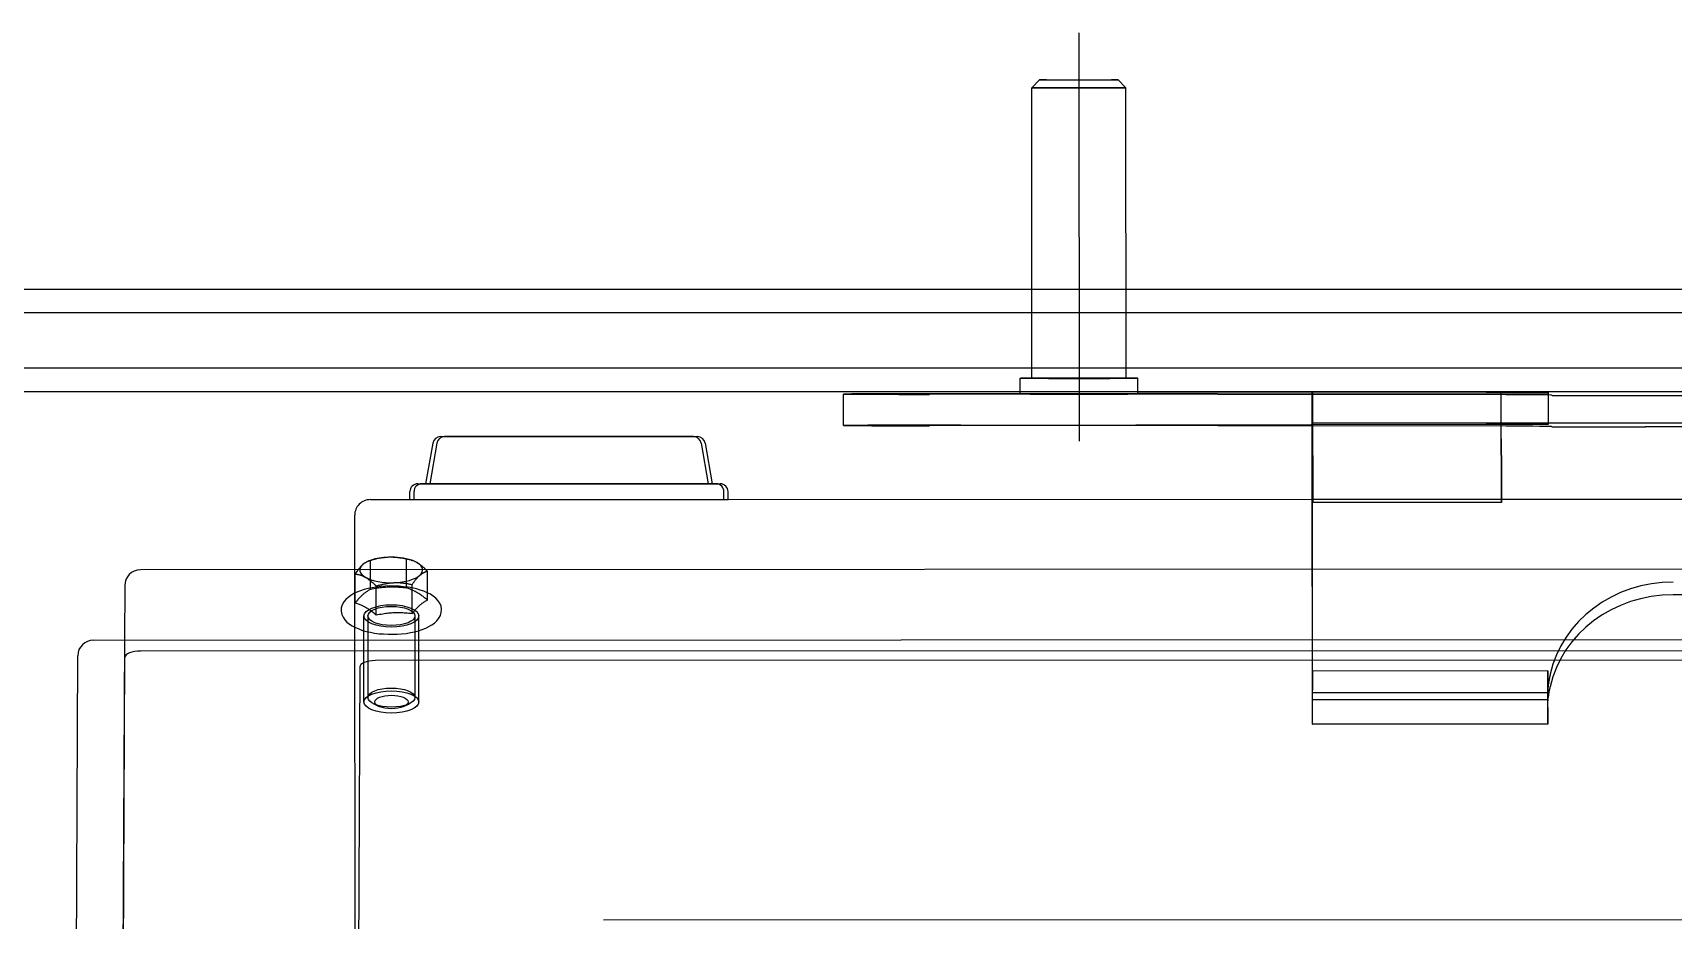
# Model space of a CAD drawing. Header units: millimetres. Extents: x 0 to 461941, y -159644 to 4828.
# Drawn here: x 230097.3 to 230201.8, y -149146.2 to -149089.7 of the extents above; entities that cross this region are included whole.
import ezdxf

# ---------------------------------------------------------------- set-up
doc = ezdxf.new("R2010")
doc.units = ezdxf.units.MM
doc.layers.add('AM_BOR', color=4, linetype='Continuous')
doc.layers.add('Xref Conv Decant Product Tote$0$EquipOther', color=90, linetype='Continuous')

# ---------------------------------------------------------------- blocks, each defined once
blk = doc.blocks.new('Xref Conv Decant Product Tote$0$Garvens ICS469-40 elev')
at = {"layer": 'Xref Conv Decant Product Tote$0$EquipOther', "ltscale": 0.5}
for p, q in [((596.96, 958.67), (596.62, 881.81)), ((593.96, 956.75), (593.62, 881.91)), ((593.65, 880.81), (593.97, 952.18)), ((578.66, 882.52), (578.9, 935.4)), ((578.9, 935.4), (578.98, 876.33)), ((342.12, 898.57), (563.12, 898.65)), ((342.12, 898.57), (563.12, 898.65)), ((575.82, 885.02), (575.48, 884.86)), ((577.45, 885.03), (577.79, 884.86)), ((574.89, 884.75), (574.89, 879.26)), ((575.14, 879.27), (575.14, 884.47)), ((578.14, 879.27), (578.14, 884.47)), ((578.39, 884.75), (578.39, 879.27)), ((327.66, 882.02), (577.66, 882.11)), ((592.62, 881.5), (312.62, 881.39)), ((595.62, 880.81), (309.62, 880.7)), ((574.06, 879.84), (573.89, 879.72)), ((574.25, 879.95), (574.06, 879.84)), ((574.45, 880.05), (574.25, 879.95)), ((574.68, 880.14), (574.45, 880.05)), ((574.91, 880.21), (574.68, 880.14)), ((575.17, 880.28), (574.91, 880.21)), ((575.43, 880.33), (575.17, 880.28)), ((575.7, 880.38), (575.43, 880.33)), ((575.99, 880.41), (575.7, 880.38)), ((576.27, 880.43), (575.99, 880.41)), ((576.56, 880.44), (576.27, 880.43)), ((576.85, 880.44), (576.56, 880.44)), ((577.14, 880.42), (576.85, 880.44)), ((577.43, 880.4), (577.14, 880.42)), ((577.71, 880.36), (577.43, 880.4)), ((577.98, 880.31), (577.71, 880.36)), ((578.23, 880.26), (577.98, 880.31)), ((578.48, 880.19), (578.23, 880.26)), ((578.71, 880.1), (578.48, 880.19)), ((578.93, 880.01), (578.71, 880.1)), ((579.13, 879.91), (578.93, 880.01)), ((579.31, 879.79), (579.13, 879.91)), ((579.47, 879.67), (579.31, 879.79)), ((593.63, 877.34), (593.65, 880.81)), ((573.46, 879.05), (573.45, 878.84)), ((573.45, 878.84), (573.48, 878.64)), ((573.52, 879.24), (573.46, 879.05)), ((573.61, 879.42), (573.52, 879.24)), ((573.74, 879.58), (573.61, 879.42)), ((573.89, 879.72), (573.74, 879.58)), ((575.02, 878.77), (574.98, 878.73)), ((575.06, 878.81), (575.02, 878.77)), ((575.1, 878.86), (575.06, 878.81)), ((575.14, 878.9), (575.1, 878.86)), ((575.18, 878.95), (575.14, 878.9)), ((575.22, 879), (575.18, 878.95)), ((575.26, 879.06), (575.22, 879)), ((575.31, 879.11), (575.26, 879.06)), ((575.42, 879.1), (575.31, 879.11)), ((575.31, 879.11), (575.31, 877.27)), ((575.52, 879.09), (575.42, 879.1)), ((575.63, 879.08), (575.52, 879.09)), ((575.72, 879.07), (575.63, 879.08)), ((575.82, 879.07), (575.72, 879.07)), ((575.92, 879.06), (575.82, 879.07)), ((576.01, 879.06), (575.92, 879.06)), ((576.1, 879.05), (576.01, 879.06)), ((576.19, 879.05), (576.1, 879.05)), ((576.28, 879.05), (576.19, 879.05)), ((576.37, 879.05), (576.28, 879.05)), ((576.46, 879.06), (576.37, 879.05)), ((576.55, 879.06), (576.46, 879.06)), ((576.64, 879.07), (576.55, 879.06)), ((576.73, 879.07), (576.64, 879.07)), ((576.82, 879.08), (576.73, 879.07)), ((576.91, 879.09), (576.82, 879.08)), ((577, 879.1), (576.91, 879.09)), ((577.1, 879.11), (577, 879.1)), ((577.19, 879.13), (577.1, 879.11)), ((577.29, 879.15), (577.19, 879.13)), ((577.4, 879.16), (577.29, 879.15)), ((577.5, 879.18), (577.4, 879.16)), ((577.61, 879.2), (577.5, 879.18)), ((577.67, 879.15), (577.61, 879.2)), ((577.61, 879.2), (577.61, 877.36)), ((577.73, 879.1), (577.67, 879.15)), ((577.79, 879.05), (577.73, 879.1)), ((577.85, 879.01), (577.79, 879.05)), ((577.91, 878.96), (577.85, 879.01)), ((577.96, 878.92), (577.91, 878.96)), ((578.02, 878.89), (577.96, 878.92)), ((578.07, 878.85), (578.02, 878.89)), ((578.12, 878.81), (578.07, 878.85)), ((578.17, 878.78), (578.12, 878.81)), ((578.23, 878.75), (578.17, 878.78)), ((578.28, 878.72), (578.23, 878.75)), ((579.61, 879.52), (579.47, 879.67)), ((579.72, 879.35), (579.61, 879.52)), ((579.8, 879.17), (579.72, 879.35)), ((579.77, 878.56), (579.83, 878.76)), ((579.84, 878.96), (579.8, 879.17)), ((579.83, 878.76), (579.84, 878.96)), ((573.48, 878.64), (573.56, 878.45)), ((573.56, 878.45), (573.68, 878.29)), ((573.68, 878.29), (573.82, 878.14)), ((573.82, 878.14), (573.98, 878.01)), ((573.98, 878.01), (574.16, 877.89)), ((574.16, 877.89), (574.36, 877.79)), ((574.39, 878.28), (574.35, 878.26)), ((574.35, 878.26), (574.41, 878.21)), ((574.35, 878.26), (574.35, 876.42)), ((574.36, 877.79), (574.58, 877.7)), ((574.44, 878.31), (574.39, 878.28)), ((574.41, 878.21), (574.47, 878.16)), ((574.48, 878.33), (574.44, 878.31)), ((574.47, 878.16), (574.53, 878.11)), ((574.52, 878.36), (574.48, 878.33)), ((574.56, 878.38), (574.52, 878.36)), ((574.53, 878.11), (574.59, 878.06)), ((574.6, 878.41), (574.56, 878.38)), ((574.58, 877.7), (574.81, 877.62)), ((574.59, 878.06), (574.64, 878.02)), ((574.64, 878.43), (574.6, 878.41)), ((574.68, 878.46), (574.64, 878.43)), ((574.64, 878.02), (574.7, 877.98)), ((574.72, 878.49), (574.68, 878.46)), ((574.7, 877.98), (574.75, 877.94)), ((574.75, 878.52), (574.72, 878.49)), ((574.79, 878.55), (574.75, 878.52)), ((574.75, 877.94), (574.8, 877.9)), ((574.83, 878.58), (574.79, 878.55)), ((574.8, 877.9), (574.86, 877.87)), ((574.87, 878.62), (574.83, 878.58)), ((574.86, 877.87), (574.91, 877.84)), ((574.9, 878.65), (574.87, 878.62)), ((574.94, 878.69), (574.9, 878.65)), ((574.91, 877.84), (574.96, 877.81)), ((574.98, 878.73), (574.94, 878.69)), ((574.96, 877.81), (575.01, 877.77)), ((575.01, 877.77), (575.06, 877.75)), ((575.06, 877.75), (575.12, 877.72)), ((575.12, 877.72), (575.17, 877.69)), ((575.17, 877.69), (575.22, 877.67)), ((578.15, 877.68), (578.19, 877.71)), ((578.19, 877.71), (578.23, 877.73)), ((578.23, 877.73), (578.27, 877.76)), ((578.27, 877.76), (578.31, 877.79)), ((578.33, 878.69), (578.28, 878.72)), ((578.31, 877.79), (578.35, 877.82)), ((578.38, 878.66), (578.33, 878.69)), ((578.35, 877.82), (578.39, 877.85)), ((578.43, 878.64), (578.38, 878.66)), ((578.39, 877.85), (578.42, 877.88)), ((578.42, 877.88), (578.46, 877.91)), ((578.49, 878.61), (578.43, 878.64)), ((578.46, 877.91), (578.5, 877.94)), ((578.54, 878.59), (578.49, 878.61)), ((578.5, 877.94), (578.54, 877.98)), ((578.59, 878.56), (578.54, 878.59)), ((578.54, 877.98), (578.57, 878.01)), ((578.57, 878.01), (578.61, 878.05)), ((578.65, 878.54), (578.59, 878.56)), ((578.61, 878.05), (578.65, 878.09)), ((578.61, 877.67), (578.84, 877.75)), ((578.7, 878.52), (578.65, 878.54)), ((578.65, 878.09), (578.69, 878.14)), ((578.69, 878.14), (578.73, 878.18)), ((578.76, 878.5), (578.7, 878.52)), ((578.73, 878.18), (578.77, 878.23)), ((578.82, 878.48), (578.76, 878.5)), ((578.77, 878.23), (578.81, 878.28)), ((578.81, 878.28), (578.85, 878.33)), ((578.88, 878.46), (578.82, 878.48)), ((578.84, 877.75), (579.04, 877.85)), ((578.85, 878.33), (578.9, 878.38)), ((578.94, 878.44), (578.88, 878.46)), ((578.9, 878.38), (578.94, 878.44)), ((578.94, 878.44), (578.95, 876.6)), ((579.04, 877.85), (579.23, 877.96)), ((579.23, 877.96), (579.4, 878.09)), ((579.4, 878.09), (579.55, 878.22)), ((579.55, 878.22), (579.68, 878.38)), ((579.68, 878.38), (579.77, 878.56)), ((574.79, 876.65), (574.77, 876.63)), ((574.81, 876.66), (574.79, 876.65)), ((574.81, 877.62), (575.05, 877.55)), ((574.83, 876.68), (574.81, 876.66)), ((574.85, 876.7), (574.83, 876.68)), ((574.87, 876.72), (574.85, 876.7)), ((574.89, 876.74), (574.87, 876.72)), ((574.91, 876.75), (574.89, 876.74)), ((574.93, 876.77), (574.91, 876.75)), ((574.95, 876.79), (574.93, 876.77)), ((574.97, 876.81), (574.95, 876.79)), ((574.98, 876.84), (574.97, 876.81)), ((575, 876.86), (574.98, 876.84)), ((575.02, 876.88), (575, 876.86)), ((575.04, 876.9), (575.02, 876.88)), ((575.06, 876.93), (575.04, 876.9)), ((575.05, 877.55), (575.31, 877.49)), ((575.08, 876.95), (575.06, 876.93)), ((575.1, 876.98), (575.08, 876.95)), ((575.12, 877), (575.1, 876.98)), ((575.14, 877.03), (575.12, 877)), ((575.16, 877.06), (575.14, 877.03)), ((575.18, 877.09), (575.16, 877.06)), ((575.2, 877.11), (575.18, 877.09)), ((575.23, 877.14), (575.2, 877.11)), ((575.22, 877.67), (575.27, 877.64)), ((575.25, 877.17), (575.23, 877.14)), ((575.27, 877.21), (575.25, 877.17)), ((575.27, 877.64), (575.33, 877.62)), ((575.29, 877.24), (575.27, 877.21)), ((575.31, 877.27), (575.29, 877.24)), ((575.31, 877.49), (575.58, 877.44)), ((575.37, 877.26), (575.31, 877.27)), ((575.33, 877.62), (575.38, 877.6)), ((575.42, 877.25), (575.37, 877.26)), ((575.38, 877.6), (575.44, 877.57)), ((575.47, 877.24), (575.42, 877.25)), ((575.44, 877.57), (575.5, 877.55)), ((575.52, 877.23), (575.47, 877.24)), ((575.5, 877.55), (575.56, 877.53)), ((575.57, 877.22), (575.52, 877.23)), ((575.56, 877.53), (575.62, 877.51)), ((575.62, 877.21), (575.57, 877.22)), ((575.58, 877.44), (575.86, 877.41)), ((575.62, 877.51), (575.68, 877.5)), ((575.67, 877.2), (575.62, 877.21)), ((575.72, 877.2), (575.67, 877.2)), ((575.68, 877.5), (575.79, 877.48)), ((575.68, 877.5), (575.68, 876.33)), ((575.77, 877.19), (575.72, 877.2)), ((575.81, 877.18), (575.77, 877.19)), ((575.79, 877.48), (575.89, 877.47)), ((575.86, 877.18), (575.81, 877.18)), ((575.86, 877.41), (576.15, 877.38)), ((575.91, 877.17), (575.86, 877.18)), ((575.89, 877.47), (576, 877.46)), ((575.96, 877.17), (575.91, 877.17)), ((576, 877.16), (575.96, 877.17)), ((576, 877.46), (576.1, 877.45)), ((576.05, 877.16), (576, 877.16)), ((576.09, 877.16), (576.05, 877.16)), ((576.14, 877.15), (576.09, 877.16)), ((576.1, 877.45), (576.19, 877.45)), ((576.19, 877.15), (576.14, 877.15)), ((576.15, 877.38), (576.43, 877.37)), ((576.19, 877.45), (576.29, 877.44)), ((576.23, 877.15), (576.19, 877.15)), ((576.28, 877.15), (576.23, 877.15)), ((576.32, 877.15), (576.28, 877.15)), ((576.29, 877.44), (576.38, 877.44)), ((576.37, 877.15), (576.32, 877.15)), ((576.42, 877.15), (576.37, 877.15)), ((576.38, 877.44), (576.47, 877.43)), ((576.46, 877.15), (576.42, 877.15)), ((576.43, 877.37), (576.73, 877.36)), ((576.51, 877.16), (576.46, 877.15)), ((576.47, 877.43), (576.56, 877.43)), ((576.55, 877.16), (576.51, 877.16)), ((576.6, 877.16), (576.55, 877.16)), ((576.56, 877.43), (576.65, 877.43)), ((576.65, 877.17), (576.6, 877.16)), ((576.65, 877.43), (576.74, 877.43)), ((576.69, 877.17), (576.65, 877.17)), ((576.74, 877.17), (576.69, 877.17)), ((576.73, 877.36), (577.02, 877.37)), ((576.74, 877.43), (576.83, 877.44)), ((576.78, 877.18), (576.74, 877.17)), ((576.83, 877.19), (576.78, 877.18)), ((576.83, 877.44), (576.92, 877.44)), ((576.88, 877.19), (576.83, 877.19)), ((576.92, 877.2), (576.88, 877.19)), ((576.92, 877.44), (577.01, 877.45)), ((576.97, 877.21), (576.92, 877.2)), ((577.02, 877.22), (576.97, 877.21)), ((577.01, 877.45), (577.1, 877.45)), ((577.02, 877.37), (577.3, 877.39)), ((577.06, 877.22), (577.02, 877.22)), ((577.11, 877.23), (577.06, 877.22)), ((577.1, 877.45), (577.19, 877.46)), ((577.16, 877.24), (577.11, 877.23)), ((577.21, 877.25), (577.16, 877.24)), ((577.19, 877.46), (577.28, 877.47)), ((577.26, 877.27), (577.21, 877.25)), ((577.3, 877.28), (577.26, 877.27)), ((577.28, 877.47), (577.37, 877.48)), ((577.3, 877.39), (577.58, 877.43)), ((577.35, 877.29), (577.3, 877.28)), ((577.4, 877.3), (577.35, 877.29)), ((577.37, 877.48), (577.47, 877.5)), ((577.46, 877.32), (577.4, 877.3)), ((577.51, 877.33), (577.46, 877.32)), ((577.47, 877.5), (577.57, 877.51)), ((577.56, 877.35), (577.51, 877.33)), ((577.61, 877.36), (577.56, 877.35)), ((577.57, 877.51), (577.66, 877.53)), ((577.58, 877.43), (577.86, 877.47)), ((577.64, 877.33), (577.61, 877.36)), ((577.67, 877.3), (577.64, 877.33)), ((577.66, 877.53), (577.77, 877.54)), ((577.7, 877.27), (577.67, 877.3)), ((577.73, 877.24), (577.7, 877.27)), ((577.76, 877.21), (577.73, 877.24)), ((577.79, 877.19), (577.76, 877.21)), ((577.77, 877.54), (577.87, 877.56)), ((577.82, 877.16), (577.79, 877.19)), ((577.85, 877.14), (577.82, 877.16)), ((577.88, 877.11), (577.85, 877.14)), ((577.86, 877.47), (578.12, 877.52)), ((577.87, 877.56), (577.98, 877.58)), ((577.9, 877.09), (577.88, 877.11)), ((577.93, 877.06), (577.9, 877.09)), ((577.96, 877.04), (577.93, 877.06)), ((577.99, 877.02), (577.96, 877.04)), ((577.98, 877.58), (578.03, 877.61)), ((577.98, 877.58), (577.98, 876.33)), ((578.01, 877), (577.99, 877.02)), ((578.04, 876.98), (578.01, 877)), ((578.03, 877.61), (578.07, 877.63)), ((578.07, 876.96), (578.04, 876.98)), ((578.07, 877.63), (578.11, 877.66)), ((578.09, 876.94), (578.07, 876.96)), ((578.12, 876.92), (578.09, 876.94)), ((578.11, 877.66), (578.15, 877.68)), ((578.12, 877.52), (578.37, 877.59)), ((578.15, 876.9), (578.12, 876.92)), ((578.17, 876.88), (578.15, 876.9)), ((578.2, 876.86), (578.17, 876.88)), ((578.23, 876.85), (578.2, 876.86)), ((578.25, 876.83), (578.23, 876.85)), ((578.28, 876.82), (578.25, 876.83)), ((578.31, 876.8), (578.28, 876.82)), ((578.33, 876.79), (578.31, 876.8)), ((578.36, 876.77), (578.33, 876.79)), ((578.39, 876.76), (578.36, 876.77)), ((578.37, 877.59), (578.61, 877.67)), ((578.41, 876.75), (578.39, 876.76)), ((578.44, 876.73), (578.41, 876.75)), ((578.47, 876.72), (578.44, 876.73)), ((578.49, 876.71), (578.47, 876.72)), ((578.52, 876.7), (578.49, 876.71)), ((578.55, 876.69), (578.52, 876.7)), ((578.57, 876.68), (578.55, 876.69)), ((578.6, 876.67), (578.57, 876.68)), ((578.63, 876.66), (578.6, 876.67)), ((578.66, 876.65), (578.63, 876.66)), ((578.68, 876.65), (578.66, 876.65)), ((578.71, 876.64), (578.68, 876.65)), ((467.63, 876.29), (592.63, 876.34)), ((574.37, 876.42), (574.35, 876.42)), ((574.35, 876.42), (574.35, 876.41)), ((574.35, 876.41), (574.36, 876.41)), ((574.36, 876.41), (574.36, 876.41)), ((574.36, 876.41), (574.36, 876.4)), ((574.36, 876.4), (574.37, 876.4)), ((574.39, 876.43), (574.37, 876.42)), ((574.37, 876.4), (574.37, 876.4)), ((574.37, 876.4), (574.37, 876.39)), ((574.37, 876.39), (574.38, 876.39)), ((574.38, 876.39), (574.38, 876.39)), ((574.38, 876.39), (574.38, 876.38)), ((574.38, 876.38), (574.39, 876.38)), ((574.41, 876.44), (574.39, 876.43)), ((574.39, 876.38), (574.39, 876.37)), ((574.39, 876.37), (574.39, 876.37)), ((574.39, 876.37), (574.4, 876.37)), ((574.4, 876.37), (574.4, 876.36)), ((574.4, 876.36), (574.4, 876.36)), ((574.4, 876.36), (574.41, 876.36)), ((574.44, 876.44), (574.41, 876.44)), ((574.41, 876.36), (574.41, 876.35)), ((574.41, 876.35), (574.41, 876.35)), ((574.41, 876.35), (574.42, 876.35)), ((574.42, 876.35), (574.42, 876.34)), ((574.42, 876.34), (574.43, 876.34)), ((574.43, 876.34), (574.43, 876.34)), ((574.43, 876.34), (574.43, 876.33)), ((574.43, 876.33), (574.46, 876.31)), ((574.46, 876.45), (574.44, 876.44)), ((574.48, 876.46), (574.46, 876.45)), ((574.46, 876.31), (574.48, 876.28)), ((574.5, 876.47), (574.48, 876.46)), ((574.48, 876.28), (574.51, 876.26)), ((574.52, 876.48), (574.5, 876.47)), ((574.51, 876.26), (574.54, 876.23)), ((574.54, 876.49), (574.52, 876.48)), ((574.56, 876.5), (574.54, 876.49)), ((574.54, 876.23), (574.56, 876.21)), ((574.58, 876.51), (574.56, 876.5)), ((574.56, 876.21), (574.59, 876.19)), ((574.6, 876.52), (574.58, 876.51)), ((574.59, 876.19), (574.61, 876.17)), ((574.62, 876.53), (574.6, 876.52)), ((574.61, 876.17), (574.63, 876.15)), ((574.64, 876.54), (574.62, 876.53)), ((574.63, 876.15), (574.66, 876.13)), ((574.66, 876.55), (574.64, 876.54)), ((574.68, 876.56), (574.66, 876.55)), ((574.66, 876.13), (574.68, 876.1)), ((574.7, 876.58), (574.68, 876.56)), ((574.68, 876.1), (574.71, 876.09)), ((574.71, 876.59), (574.7, 876.58)), ((574.73, 876.6), (574.71, 876.59)), ((574.71, 876.09), (574.73, 876.07)), ((574.75, 876.62), (574.73, 876.6)), ((574.73, 876.07), (574.76, 876.05)), ((574.77, 876.63), (574.75, 876.62)), ((574.76, 876.05), (574.78, 876.03)), ((574.78, 876.03), (574.8, 876.01)), ((574.8, 876.01), (574.83, 875.99)), ((574.83, 875.99), (574.85, 875.98)), ((574.85, 875.98), (574.87, 875.96)), ((574.87, 875.96), (574.9, 875.95)), ((574.9, 875.95), (574.92, 875.93)), ((574.92, 875.93), (574.94, 875.91)), ((574.94, 875.91), (574.97, 875.9)), ((574.97, 875.9), (574.99, 875.89)), ((574.99, 875.89), (575.02, 875.87)), ((575.02, 875.87), (575.04, 875.86)), ((575.04, 875.86), (575.07, 875.84)), ((575.07, 875.84), (575.1, 875.83)), ((575.1, 875.83), (575.12, 875.82)), ((575.12, 875.82), (575.15, 875.8)), ((575.15, 875.8), (575.18, 875.79)), ((575.18, 875.79), (575.2, 875.78)), ((575.2, 875.78), (575.23, 875.77)), ((575.23, 875.77), (575.26, 875.76)), ((575.26, 875.76), (575.28, 875.75)), ((575.28, 875.75), (575.31, 875.74)), ((575.31, 875.74), (575.34, 875.73)), ((575.38, 875.71), (575.33, 875.73)), ((575.34, 875.73), (575.36, 875.72)), ((575.36, 875.72), (575.39, 875.71)), ((575.39, 875.71), (575.42, 875.7)), ((575.42, 875.7), (575.45, 875.7)), ((575.45, 875.7), (575.48, 875.69)), ((575.48, 875.69), (575.5, 875.68)), ((575.5, 875.68), (575.53, 875.68)), ((575.53, 875.68), (575.56, 875.67)), ((575.56, 875.67), (575.59, 875.67)), ((575.59, 875.67), (575.62, 875.66)), ((575.62, 875.66), (575.65, 875.66)), ((575.65, 875.66), (575.68, 875.65)), ((575.68, 876.33), (575.68, 875.65)), ((575.68, 875.65), (575.74, 875.64)), ((575.74, 875.64), (575.79, 875.63)), ((575.79, 875.63), (575.84, 875.62)), ((575.84, 875.62), (575.89, 875.61)), ((575.89, 875.61), (575.94, 875.6)), ((577.39, 875.6), (577.43, 875.6)), ((577.43, 875.6), (577.48, 875.61)), ((577.48, 875.61), (577.53, 875.62)), ((577.53, 875.62), (577.58, 875.63)), ((577.58, 875.63), (577.63, 875.65)), ((577.63, 875.65), (577.68, 875.66)), ((577.68, 875.66), (577.72, 875.67)), ((577.72, 875.67), (577.78, 875.68)), ((577.78, 875.68), (577.83, 875.7)), ((577.83, 875.7), (577.88, 875.71)), ((577.88, 875.71), (577.93, 875.73)), ((577.92, 875.72), (578.06, 875.77)), ((577.93, 875.73), (577.98, 875.74)), ((577.98, 876.33), (577.98, 875.74)), ((577.98, 875.74), (578, 875.75)), ((578, 875.75), (578.03, 875.75)), ((578.03, 875.75), (578.05, 875.76)), ((578.05, 875.76), (578.07, 875.77)), ((578.07, 875.77), (578.09, 875.78)), ((578.09, 875.78), (578.11, 875.78)), ((578.11, 875.78), (578.13, 875.79)), ((578.13, 875.79), (578.15, 875.8)), ((578.15, 875.8), (578.17, 875.81)), ((578.17, 875.81), (578.19, 875.82)), ((578.19, 875.82), (578.21, 875.83)), ((578.21, 875.83), (578.23, 875.84)), ((578.23, 875.84), (578.25, 875.85)), ((578.25, 875.85), (578.27, 875.86)), ((578.27, 875.86), (578.29, 875.88)), ((578.29, 875.88), (578.31, 875.89)), ((578.31, 875.89), (578.33, 875.9)), ((578.33, 875.9), (578.35, 875.91)), ((578.35, 875.91), (578.37, 875.93)), ((578.37, 875.93), (578.39, 875.94)), ((578.39, 875.94), (578.41, 875.96)), ((578.41, 875.96), (578.43, 875.97)), ((578.43, 875.97), (578.45, 875.99)), ((578.45, 875.99), (578.46, 876.01)), ((578.46, 876.01), (578.48, 876.02)), ((578.48, 876.02), (578.49, 876.03)), ((578.49, 876.03), (578.5, 876.04)), ((578.5, 876.04), (578.51, 876.05)), ((578.51, 876.05), (578.53, 876.06)), ((578.53, 876.06), (578.54, 876.08)), ((578.54, 876.08), (578.55, 876.09)), ((578.55, 876.09), (578.56, 876.1)), ((578.56, 876.1), (578.58, 876.11)), ((578.58, 876.11), (578.59, 876.13)), ((578.59, 876.13), (578.6, 876.14)), ((578.6, 876.14), (578.61, 876.15)), ((578.61, 876.15), (578.62, 876.17)), ((578.62, 876.17), (578.64, 876.18)), ((578.64, 876.18), (578.65, 876.19)), ((578.65, 876.19), (578.66, 876.21)), ((578.66, 876.21), (578.67, 876.22)), ((578.67, 876.22), (578.69, 876.24)), ((578.69, 876.24), (578.7, 876.25)), ((578.7, 876.25), (578.71, 876.27)), ((578.74, 876.63), (578.71, 876.64)), ((578.71, 876.27), (578.72, 876.29)), ((578.72, 876.29), (578.74, 876.3)), ((578.77, 876.63), (578.74, 876.63)), ((578.74, 876.3), (578.75, 876.32)), ((578.75, 876.32), (578.76, 876.33)), ((578.76, 876.33), (578.77, 876.34)), ((578.8, 876.62), (578.77, 876.63)), ((578.77, 876.34), (578.78, 876.35)), ((578.78, 876.36), (578.79, 876.37)), ((578.78, 876.35), (578.78, 876.36)), ((578.79, 876.37), (578.8, 876.38)), ((578.83, 876.61), (578.8, 876.62)), ((578.8, 876.38), (578.81, 876.39)), ((578.81, 876.4), (578.82, 876.41)), ((578.81, 876.39), (578.81, 876.4)), ((578.82, 876.41), (578.83, 876.43)), ((578.86, 876.61), (578.83, 876.61)), ((578.83, 876.43), (578.84, 876.44)), ((578.84, 876.45), (578.85, 876.46)), ((578.84, 876.44), (578.84, 876.45)), ((578.85, 876.46), (578.86, 876.47)), ((578.89, 876.6), (578.86, 876.61)), ((578.86, 876.47), (578.87, 876.48)), ((578.87, 876.48), (578.88, 876.49)), ((578.88, 876.5), (578.89, 876.51)), ((578.88, 876.49), (578.88, 876.5)), ((578.92, 876.6), (578.89, 876.6)), ((578.89, 876.51), (578.9, 876.52)), ((578.9, 876.52), (578.91, 876.54)), ((578.91, 876.55), (578.92, 876.56)), ((578.91, 876.54), (578.91, 876.55)), ((578.95, 876.6), (578.92, 876.6)), ((578.92, 876.56), (578.93, 876.57)), ((578.93, 876.57), (578.94, 876.58)), ((578.94, 876.58), (578.95, 876.6)), ((578.98, 876.33), (578.98, 872.86)), ((575.94, 875.6), (575.99, 875.59)), ((575.99, 875.59), (576.04, 875.58)), ((576.04, 875.58), (576.09, 875.58)), ((576.09, 875.58), (576.14, 875.57)), ((576.14, 875.57), (576.18, 875.56)), ((576.18, 875.56), (576.23, 875.56)), ((576.23, 875.56), (576.28, 875.55)), ((576.28, 875.55), (576.33, 875.55)), ((576.33, 875.55), (576.37, 875.54)), ((576.37, 875.54), (576.42, 875.54)), ((576.42, 875.54), (576.47, 875.54)), ((576.47, 875.54), (576.51, 875.54)), ((576.51, 875.54), (576.56, 875.53)), ((576.56, 875.53), (576.6, 875.53)), ((576.6, 875.53), (576.65, 875.53)), ((576.65, 875.53), (576.69, 875.53)), ((576.69, 875.53), (576.74, 875.53)), ((576.74, 875.53), (576.79, 875.53)), ((576.79, 875.53), (576.83, 875.53)), ((576.83, 875.53), (576.88, 875.54)), ((576.88, 875.54), (576.92, 875.54)), ((576.92, 875.54), (576.97, 875.54)), ((576.97, 875.54), (577.02, 875.55)), ((577.02, 875.55), (577.06, 875.55)), ((577.06, 875.55), (577.11, 875.56)), ((577.11, 875.56), (577.15, 875.56)), ((577.15, 875.56), (577.2, 875.57)), ((577.2, 875.57), (577.25, 875.57)), ((577.25, 875.57), (577.29, 875.58)), ((577.29, 875.58), (577.34, 875.59)), ((577.34, 875.59), (577.39, 875.6)), ((555.2, 871.85), (517.94, 871.83)), ((575.46, 871.85), (555.2, 871.85)), ((555.2, 871.85), (555.2, 871.35)), ((555.46, 871.85), (555.46, 871.35)), ((575.2, 871.85), (575.2, 871.35)), ((577.98, 871.86), (575.46, 871.85)), ((575.46, 871.85), (575.46, 871.35)), ((574.96, 870.85), (555.7, 870.85)), ((555.96, 870.85), (574.7, 870.85)), ((556.66, 868.26), (556.2, 870.85)), ((556.92, 868.26), (556.46, 870.85)), ((573.75, 868.27), (574.2, 870.85)), ((574, 868.27), (574.46, 870.85)), ((573.51, 867.85), (557.15, 867.85)), ((557.41, 867.85), (573.25, 867.85))]:
    blk.add_line(p, q, dxfattribs=at)
at = {"layer": 'Xref Conv Decant Product Tote$0$EquipOther', "ltscale": 14.278216}
for p, q in [((502.98, 886.16), (517.98, 886.17)), ((517.97, 884.6), (502.97, 884.6)), ((502.98, 884.16), (517.98, 884.17)), ((502.97, 882.77), (517.97, 882.78))]:
    blk.add_line(p, q, dxfattribs=at)
at = {"layer": 'Xref Conv Decant Product Tote$0$EquipOther', "ltscale": 2.855563}
for p, q in [((502.97, 885.82), (502.97, 884.6)), ((517.97, 885.82), (517.97, 884.6)), ((502.97, 882.77), (502.98, 883.99)), ((517.97, 882.78), (517.98, 884)), ((505.94, 872.03), (505.94, 869.03)), ((502.95, 867.03), (505.95, 867.03))]:
    blk.add_line(p, q, dxfattribs=at)
at = {"layer": 'Xref Conv Decant Product Tote$0$EquipOther', "ltscale": 1.555836}
for p, q in [((502.98, 885.1), (502.98, 885.06)), ((502.98, 885.06), (502.98, 885.01)), ((502.98, 885.01), (502.98, 884.96)), ((502.87, 883.97), (502.85, 883.91)), ((502.88, 884.03), (502.87, 883.97)), ((502.89, 884.08), (502.88, 884.03)), ((502.9, 884.14), (502.89, 884.08)), ((502.91, 884.2), (502.9, 884.14)), ((502.92, 884.26), (502.91, 884.2)), ((502.93, 884.37), (502.92, 884.31)), ((502.92, 884.31), (502.92, 884.26)), ((502.94, 884.43), (502.93, 884.37)), ((502.95, 884.48), (502.94, 884.43)), ((502.96, 884.59), (502.95, 884.54)), ((502.95, 884.54), (502.95, 884.48)), ((502.97, 884.7), (502.96, 884.65)), ((502.96, 884.65), (502.96, 884.59)), ((502.98, 884.81), (502.97, 884.75)), ((502.97, 884.75), (502.97, 884.7)), ((502.98, 884.96), (502.98, 884.91)), ((502.98, 884.91), (502.98, 884.86)), ((502.98, 884.86), (502.98, 884.81)), ((502.84, 883.85), (502.83, 883.79)), ((502.85, 883.91), (502.84, 883.85))]:
    blk.add_line(p, q, dxfattribs=at)
at = {"layer": 'Xref Conv Decant Product Tote$0$EquipOther', "ltscale": 2.29718}
blk.add_line((502.98, 885.07), (502.98, 884.09), dxfattribs=at)
at = {"layer": 'Xref Conv Decant Product Tote$0$EquipOther', "ltscale": 1.903676}
for p, q in [((502.97, 884.6), (502.97, 882.77)), ((517.97, 884.6), (517.97, 882.78)), ((505.94, 872.04), (505.94, 872.03)), ((517.94, 872.04), (517.94, 872.04)), ((502.93, 867.05), (502.93, 865.05)), ((505.95, 867.03), (505.95, 865.03))]:
    blk.add_line(p, q, dxfattribs=at)
at = {"layer": 'Xref Conv Decant Product Tote$0$EquipOther', "ltscale": 1.743572}
for p, q in [((502.98, 884.09), (502.98, 884.11)), ((502.98, 884.07), (502.98, 884.09)), ((502.98, 884.04), (502.98, 884.07)), ((502.98, 884.01), (502.98, 884.04)), ((502.98, 883.98), (502.98, 884.01)), ((502.98, 883.95), (502.98, 883.98)), ((502.83, 882.98), (502.84, 883.04)), ((502.84, 883.04), (502.85, 883.11)), ((502.85, 883.11), (502.87, 883.17)), ((502.87, 883.17), (502.88, 883.24)), ((502.88, 883.24), (502.89, 883.3)), ((502.89, 883.3), (502.9, 883.36)), ((502.9, 883.36), (502.91, 883.42)), ((502.91, 883.42), (502.92, 883.48)), ((502.92, 883.48), (502.93, 883.54)), ((502.93, 883.54), (502.94, 883.6)), ((502.94, 883.6), (502.95, 883.65)), ((502.95, 883.7), (502.96, 883.75)), ((502.95, 883.65), (502.95, 883.7)), ((502.96, 883.79), (502.97, 883.84)), ((502.96, 883.75), (502.96, 883.79)), ((502.97, 883.92), (502.98, 883.95)), ((502.97, 883.88), (502.97, 883.92)), ((502.97, 883.84), (502.97, 883.88))]:
    blk.add_line(p, q, dxfattribs=at)
at = {"layer": 'Xref Conv Decant Product Tote$0$EquipOther', "ltscale": 11.619551}
blk.add_line((517.98, 882.98), (518, 871.83), dxfattribs=at)
at = {"layer": 'Xref Conv Decant Product Tote$0$EquipOther', "ltscale": 12.467165}
blk.add_line((518, 871.83), (517.99, 883.8), dxfattribs=at)
at = {"layer": 'Xref Conv Decant Product Tote$0$EquipOther', "ltscale": 25.386847}
blk.add_line((411, 877.89), (495, 877.92), dxfattribs=at)
at = {"layer": 'Xref Conv Decant Product Tote$0$EquipOther'}
for p, q in [((505.94, 871.83), (467.64, 871.81)), ((505.94, 869.04), (505.94, 871.83)), ((517.94, 869.04), (517.94, 871.83)), ((517.94, 871.83), (517.94, 869.04)), ((518, 871.83), (518, 869.81)), ((518.01, 870.62), (518, 871.83)), ((532.85, 842.13), (532.84, 868.14)), ((469.16, 867.23), (496.77, 867.23)), ((502.74, 867.2), (502.71, 867.22)), ((505.65, 867.19), (542.37, 867.15)), ((547.84, 867.14), (547.84, 865.14)), ((496.77, 865.23), (469.16, 865.23)), ((502.71, 865.22), (502.74, 865.2)), ((505.66, 865.19), (542.37, 865.15)), ((728, 864.97), (178, 864.97)), ((388, 864.95), (518, 865)), ((502.93, 865.05), (502.95, 865.03)), ((502.95, 865.03), (502.95, 865.05)), ((502.95, 865.03), (505.95, 865.03)), ((505.95, 865.03), (505.95, 865.03)), ((529.09, 865.09), (506.91, 865.06)), ((517.95, 865.04), (518, 865)), ((529.09, 865.13), (529.09, 864.13)), ((529.84, 864.13), (529.85, 845.63)), ((535.84, 864.13), (535.85, 845.63)), ((536.59, 865.13), (536.59, 864.13)), ((540.37, 865.11), (536.59, 865.1)), ((726.5, 863.47), (179.5, 863.47)), ((183, 859.97), (723, 859.97)), ((184.5, 858.47), (721.5, 858.47)), ((530.35, 845.13), (529.85, 845.63)), ((535.35, 845.13), (535.85, 845.63))]:
    blk.add_line(p, q, dxfattribs=at)
at = {"layer": 'Xref Conv Decant Product Tote$0$EquipOther', "ltscale": 0.200742}
for p, q in [((505.94, 871.83), (505.94, 872.04)), ((517.94, 872.04), (517.94, 871.83))]:
    blk.add_line(p, q, dxfattribs=at)
at = {"layer": 'Xref Conv Decant Product Tote$0$EquipOther', "ltscale": 11.422553}
for p, q in [((505.94, 872.04), (517.94, 872.04)), ((517.94, 872.04), (505.94, 872.03))]:
    blk.add_line(p, q, dxfattribs=at)
at = {"layer": 'Xref Conv Decant Product Tote$0$EquipOther', "ltscale": 11.42672}
blk.add_line((517.94, 871.83), (505.94, 871.83), dxfattribs=at)
at = {"layer": 'Xref Conv Decant Product Tote$0$EquipOther', "ltscale": 0.197419}
blk.add_line((517.94, 871.83), (517.94, 872.04), dxfattribs=at)
at = {"layer": 'Xref Conv Decant Product Tote$0$EquipOther', "ltscale": 26.19278}
blk.add_line((388, 866.95), (518, 867), dxfattribs=at)
at = {"layer": 'Xref Conv Decant Product Tote$0$EquipOther', "ltscale": 11.258281}
blk.add_line((502.95, 867.03), (502.93, 867.05), dxfattribs=at)
at = {"layer": 'Xref Conv Decant Product Tote$0$EquipOther', "ltscale": 1.882918}
blk.add_line((502.95, 865.05), (502.95, 867.03), dxfattribs=at)
at = {"layer": 'Xref Conv Decant Product Tote$0$EquipOther', "ltscale": 0.951788}
blk.add_line((505.95, 867.03), (505.95, 867.03), dxfattribs=at)
at = {"layer": 'Xref Conv Decant Product Tote$0$EquipOther', "ltscale": 23.381569}
blk.add_line((540.37, 867.11), (506.91, 867.06), dxfattribs=at)
at = {"layer": 'Xref Conv Decant Product Tote$0$EquipOther', "ltscale": 26.986702}
blk.add_line((517.95, 867.04), (518, 867), dxfattribs=at)
at = {"layer": 'Xref Conv Decant Product Tote$0$EquipOther', "ltscale": 8.253938}
blk.add_line((536.59, 865.1), (529.09, 865.09), dxfattribs=at)
at = {"layer": 'Xref Conv Decant Product Tote$0$EquipOther', "ltscale": 0.5}
for centre, radius, start, end in [((595.62, 881.81), 1, 270.0227, 359.7411), ((592.63, 877.34), 1, 270.0227, 359.7411), ((577.98, 872.86), 1, 270.0227, 0.0227), ((577.98, 872.86), 1, 0.0227, 0.0785), ((555.7, 871.35), 0.5, 180.0227, 270.0227), ((555.96, 871.35), 0.5, 180.0227, 268.8705), ((555.96, 871.35), 0.5, 268.8705, 270.0227), ((574.7, 871.35), 0.5, 270.0227, 0.0227), ((574.96, 871.35), 0.5, 270.0227, 0.0227), ((557.15, 868.35), 0.5, 190.0227, 270.0227), ((557.41, 868.35), 0.5, 190.0227, 268.8697), ((557.41, 868.35), 0.5, 268.8697, 270.0227), ((573.25, 868.35), 0.5, 270.0227, 350.0227), ((573.51, 868.35), 0.5, 270.0227, 350.0227)]:
    blk.add_arc(centre, radius, start, end, dxfattribs=at)
at = {"layer": 'Xref Conv Decant Product Tote$0$EquipOther', "ltscale": 4.434389}
blk.add_ellipse((502.98, 882.16), major_axis=(0, 4), ratio=0.002188, start_param=5.537407, end_param=6.702063, dxfattribs=at)
at = {"layer": 'Xref Conv Decant Product Tote$0$EquipOther', "ltscale": 5.980787}
blk.add_ellipse((517.98, 882.17), major_axis=(0, 4), ratio=0.002188, start_param=5.131267, end_param=6.702063, dxfattribs=at)
at = {"layer": 'Xref Conv Decant Product Tote$0$EquipOther', "ltscale": 0.5}
for centre, major_axis in [((576.64, 884.75), (-1.75, 0)), ((576.64, 884.47), (-1.5, 0)), ((576.64, 884.75), (-1.06, 0)), ((576.64, 879.27), (1.75, 0)), ((576.64, 879.27), (-1.5, 0))]:
    blk.add_ellipse(centre, major_axis=major_axis, ratio=0.406735, dxfattribs=at)
at = {"layer": 'Xref Conv Decant Product Tote$0$EquipOther', "ltscale": 1.255956}
blk.add_ellipse((502.98, 882.16), major_axis=(0, 2), ratio=0.002188, start_param=6.042292, end_param=6.702063, dxfattribs=at)
at = {"layer": 'Xref Conv Decant Product Tote$0$EquipOther', "ltscale": 2.990344}
for centre, major_axis, start_param, end_param in [((517.98, 882.17), (0, 2), 5.131267, 6.702063), ((505.95, 869.03), (0, -2), 4.710643, 6.281439)]:
    blk.add_ellipse(centre, major_axis=major_axis, ratio=0.002188, start_param=start_param, end_param=end_param, dxfattribs=at)
at = {"layer": 'Xref Conv Decant Product Tote$0$EquipOther', "ltscale": 10.447481}
for centre in [(494.98, 884.42), (494.99, 885.23)]:
    blk.add_ellipse(centre, major_axis=(8, -0.04), ratio=0.913544, start_param=4.717769, end_param=6.089725, dxfattribs=at)
at = {"layer": 'Xref Conv Decant Product Tote$0$EquipOther', "ltscale": 0.5}
for centre, major_axis, start_param, end_param in [((577.66, 882.52), (1, 0.001), 4.709994, 6.28079), ((592.62, 881.91), (1, 0.001), 4.709994, 6.28079), ((576.65, 876.34), (-2, 0), 5.85175, 6.898947), ((576.65, 876.34), (2, 0), 1.66296, 2.710157), ((576.65, 876.34), (2, 0), 0.615762, 1.66296), ((576.65, 876.34), (2, 0), 5.85175, 6.898947), ((576.65, 876.34), (-2, 0), 0.615762, 0.880653), ((576.65, 876.34), (-2, 0), 0.880653, 1.66296), ((576.65, 876.34), (-2, 0), 1.66296, 2.26094), ((576.65, 876.34), (-2, 0), 2.26094, 2.710157)]:
    blk.add_ellipse(centre, major_axis=major_axis, ratio=0.406735, start_param=start_param, end_param=end_param, dxfattribs=at)
at = {"layer": 'Xref Conv Decant Product Tote$0$EquipOther'}
for centre, major_axis, ratio, start_param, end_param in [((518, 869), (0, 4), 0.002188, 4.240496, 5.131267), ((518, 869), (0, 2), 0.002188, 3.571168, 5.131267), ((505.95, 869.03), (0, 4), 0.002188, 1.56905, 2.048766), ((517.95, 869.04), (0, -2), 0.002188, 4.710643, 5.903), ((517.95, 869.04), (0, 4), 0.002188, 1.56905, 2.053636), ((494.71, 867.22), (8, 0), 0.001746, 0.002188, 1.311185), ((510.74, 867.2), (-8, 0), 0.001746, 0.002188, 0.882723), ((532.84, 867.13), (15, 0.01), 0.001746, 0, 0.882723), ((494.71, 865.22), (8, 0), 0.001746, 0.002188, 1.311185), ((510.74, 865.2), (-8, 0), 0.001746, 0.002188, 0.882723), ((532.84, 865.13), (15, 0.01), 0.001746, 5.238176, 7.165909), ((510.93, 865.05), (-8, 0), 0.001746, 5.238176, 6.285374), ((505.95, 869.03), (0, -4), 0.002188, 6.160903, 6.281439), ((517.95, 869.04), (0, -4), 0.002188, 6.13788, 6.281439), ((518, 869), (0, -4), 0.002188, 6.281439, 6.485005), ((532.84, 864.13), (-3.75, 0), 0.001746, 2.498092, 6.926686), ((532.84, 865.13), (-3.75, 0), 0.001746, 3.141593, 6.283185), ((532.84, 864.13), (-3, 0), 0.001746, 3.141593, 6.283185), ((532.85, 845.63), (3, 0), 0.001746, 6.281439, 9.426524)]:
    blk.add_ellipse(centre, major_axis=major_axis, ratio=ratio, start_param=start_param, end_param=end_param, dxfattribs=at)
at = {"layer": 'Xref Conv Decant Product Tote$0$EquipOther', "ltscale": 7.974416}
blk.add_ellipse((510.93, 867.05), major_axis=(-8, 0), ratio=0.001746, start_param=5.238176, end_param=6.285374, dxfattribs=at)
at = {"layer": 'Xref Conv Decant Product Tote$0$EquipOther', "ltscale": 3.695297}
blk.add_ellipse((505.95, 869.03), major_axis=(0, -4), ratio=0.002188, start_param=5.190359, end_param=6.160903, dxfattribs=at)
at = {"layer": 'Xref Conv Decant Product Tote$0$EquipOther', "ltscale": 3.589096}
blk.add_ellipse((517.95, 869.04), major_axis=(0, -4), ratio=0.002188, start_param=5.195228, end_param=6.13788, dxfattribs=at)
at = {"layer": 'Xref Conv Decant Product Tote$0$EquipOther', "ltscale": 0.720364}
blk.add_ellipse((517.95, 869.04), major_axis=(0, -2), ratio=0.002188, start_param=5.903, end_param=6.281439, dxfattribs=at)
at = {"layer": 'Xref Conv Decant Product Tote$0$EquipOther', "ltscale": 0.821039}
blk.add_ellipse((518, 869), major_axis=(0, -2), ratio=0.002188, start_param=6.281439, end_param=6.71276, dxfattribs=at)
at = {"layer": 'Xref Conv Decant Product Tote$0$EquipOther', "ltscale": 3.41559}
blk.add_ellipse((518, 869), major_axis=(0, -4), ratio=0.002188, start_param=0.20182, end_param=1.098903, dxfattribs=at)
at = {"layer": 'Xref Conv Decant Product Tote$0$EquipOther', "ltscale": 14.920874}
blk.add_ellipse((532.84, 867.13), major_axis=(15, 0.01), ratio=0.001746, start_param=5.238176, end_param=6.283185, dxfattribs=at)
at = {"layer": 'Xref Conv Decant Product Tote$0$EquipOther', "ltscale": 11.214064}
blk.add_ellipse((532.84, 865.13), major_axis=(3.75, 0), ratio=0.001746, start_param=3.141593, end_param=6.283185, dxfattribs=at)
at = {"layer": 'Xref Conv Decant Product Tote$0$EquipOther', "ltscale": 8.971231}
blk.add_ellipse((532.84, 864.13), major_axis=(3, 0), ratio=0.001746, start_param=3.141593, end_param=6.283185, dxfattribs=at)
at = {"layer": 'Xref Conv Decant Product Tote$0$EquipOther', "ltscale": 6.620008}
blk.add_ellipse((532.84, 864.13), major_axis=(-3.75, 0), ratio=0.001746, start_param=0.643501, end_param=2.498092, dxfattribs=at)
at = {"layer": 'Xref Conv Decant Product Tote$0$EquipOther', "ltscale": 8.961258}
blk.add_ellipse((532.85, 845.63), major_axis=(-3, 0), ratio=0.001746, start_param=0.001746, end_param=3.139846, dxfattribs=at)
at = {"layer": 'Xref Conv Decant Product Tote$0$EquipOther'}
blk.add_ellipse((532.85, 845.13), major_axis=(2.5, 0), ratio=0.001746, dxfattribs=at)
blk = doc.blocks.new('Xref Conv Decant Product Tote')
at = {"layer": 'Xref Conv Decant Product Tote$0$EquipOther', "rotation": 180}
blk.add_blockref('Xref Conv Decant Product Tote$0$Garvens ICS469-40 elev', (230696.76, -148247.57), dxfattribs=at)

msp = doc.modelspace()

# ---------------------------------------------------------------- block references
msp.add_blockref('Xref Conv Decant Product Tote', (0, 0))
at = {"layer": 'AM_BOR'}
msp.add_blockref('Xref Conv Decant Product Tote', (0, 0), dxfattribs=at)

doc.saveas('drawing.dxf')
